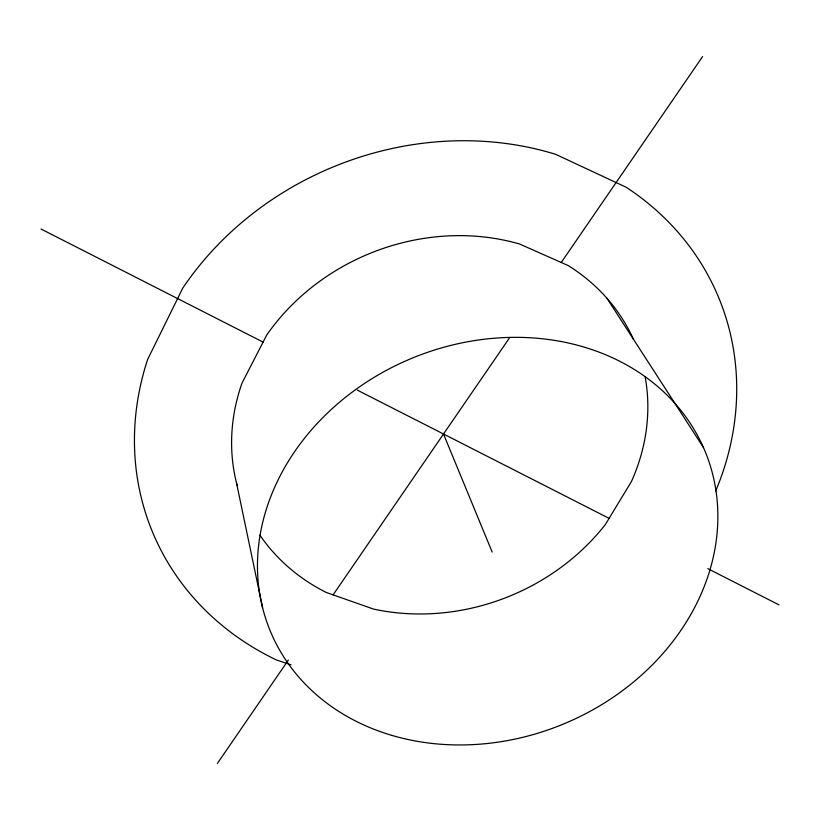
<?xml version="1.0" encoding="UTF-8"?>
<svg xmlns="http://www.w3.org/2000/svg" width="820" height="820" viewBox="0 0 820 820"><rect width="100%" height="100%" fill="white"/><g stroke="black" fill="none" stroke-linecap="round" stroke-linejoin="round"><path stroke-width="1.23" d="M217.392 763.44L288.353 660.049M333.094 594.879L509.24 338.26M561.239 262.492L702.596 56.559M291.008 664.815L276.309 659.905A306.393 268.15 -22.4 0 1 147.641 359.437L182.727 288.168A306.393 268.15 -22.4 0 1 555.581 154.293L626.152 187.247A306.393 268.15 -22.4 0 1 715.675 491.057M41 229.005L263.087 342.114M357.264 390.084L609.106 518.353M707.803 568.629L779 604.883M606.954 298.295L703.488 447.597M443.507 434.016L492.174 552.075M236.539 483.113L262.646 607.938M645.186 377.108A211.785 185.064 -22.4 0 1 631.502 481.401L605.365 524.534A211.785 185.064 -22.4 0 1 373.387 609.034L326.237 592.46A211.785 185.064 -22.4 0 1 259.94 535.193M237.175 485.583A211.785 185.064 -22.4 0 1 241.961 383.207L266.674 335.113A211.785 185.064 -22.4 0 1 519.624 244.032L568.178 265.567A211.785 185.064 -22.4 0 1 633.511 339.439M391.97 735.417A235.237 197.968 -22.4 0 0 716.834 497.402A235.237 197.968 -22.4 0 0 354.209 390.638A235.237 197.968 -22.4 0 0 391.97 735.417"/></g></svg>
